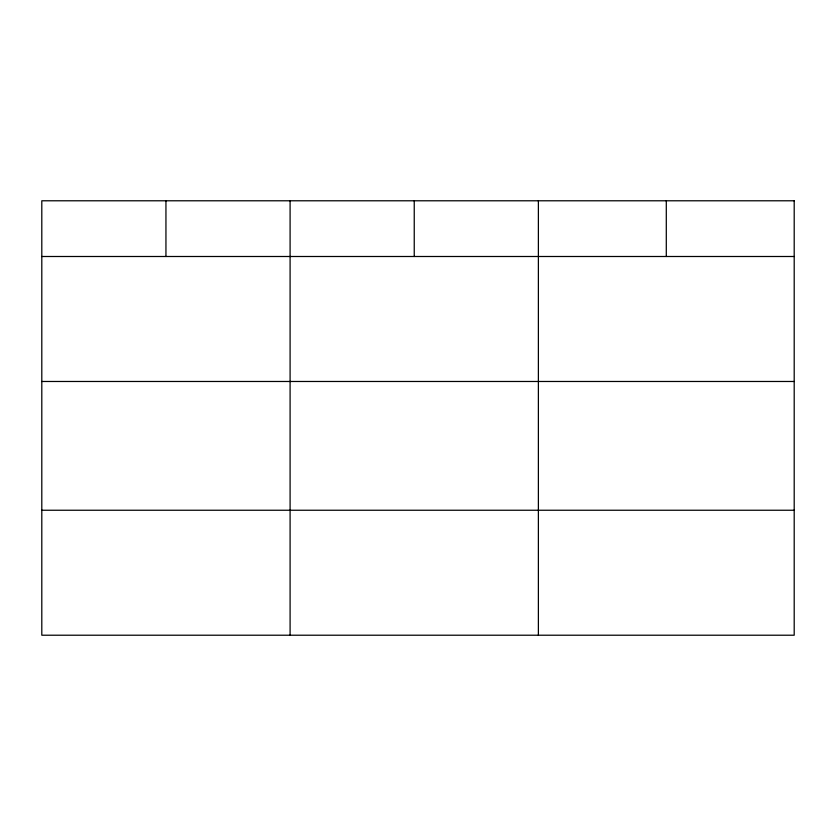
<?xml version="1.0" encoding="UTF-8"?>
<svg xmlns="http://www.w3.org/2000/svg" width="836" height="836" viewBox="0 0 836 836"><rect width="100%" height="100%" fill="white"/><g stroke="black" fill="none" stroke-linecap="round" stroke-linejoin="round"><path stroke-width="1.25" d="M41.8 256.495L794.2 256.495M41.8 381.477L794.2 381.477M41.8 510.242L794.2 510.242M666.292 200.786L666.292 256.495M538.384 200.786L538.384 635.214M414.238 200.786L414.238 256.495M290.092 200.786L290.092 635.214M165.946 200.786L165.946 256.495M794.2 200.786L41.8 200.786L41.8 635.214L794.2 635.214L794.2 200.786"/></g></svg>
